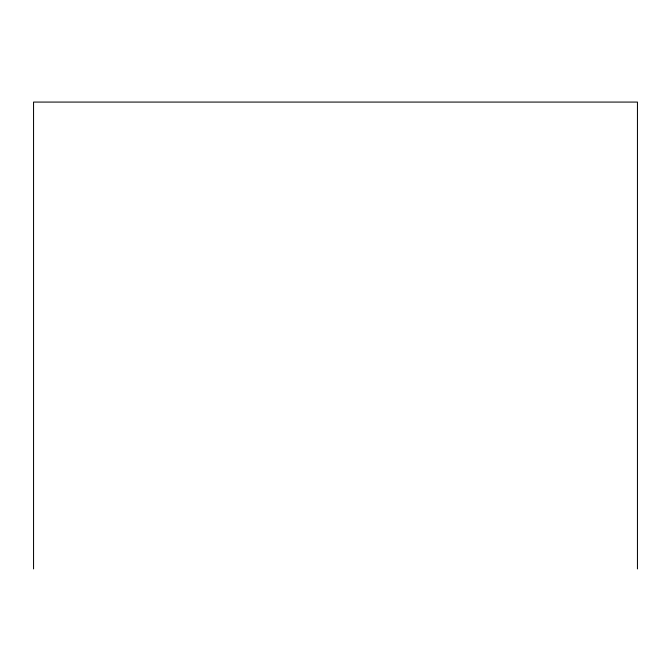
<?xml version="1.0" encoding="UTF-8"?>
<svg xmlns="http://www.w3.org/2000/svg" width="671" height="671" viewBox="0 0 671 671"><rect width="100%" height="100%" fill="white"/><g stroke="black" fill="none" stroke-linecap="round" stroke-linejoin="round"><path stroke-width="1.01" d="M637.45 568.924L637.45 102.076L33.55 102.076L33.55 568.924"/></g></svg>
